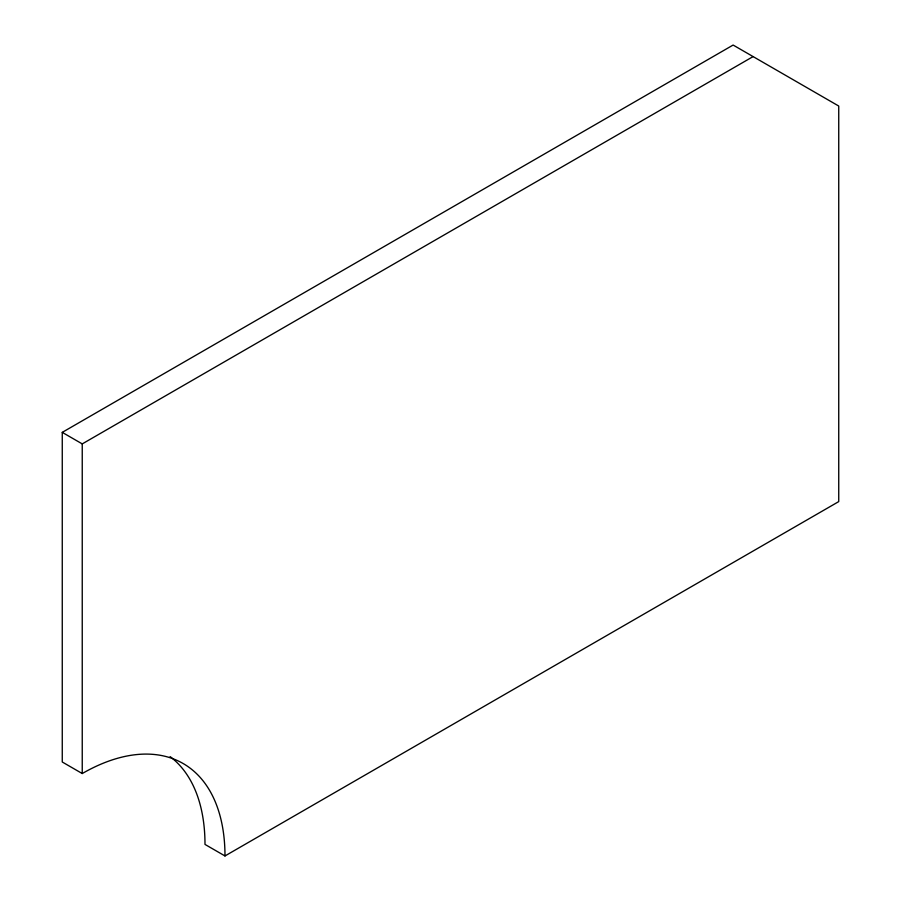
<?xml version="1.0" encoding="UTF-8"?>
<svg xmlns="http://www.w3.org/2000/svg" width="901" height="901" viewBox="0 0 901 901"><rect width="100%" height="100%" fill="white"/><g stroke="black" fill="none" stroke-linecap="round" stroke-linejoin="round"><path stroke-width="1.35" d="M224.98 855.95A201.858 116.544 -60 0 0 82.239 773.542L62.259 761.998L62.259 432.367L733.121 45.05L838.741 106.036L838.741 501.598L224.98 855.95L204.989 844.417A201.858 116.544 -60 0 0 170.131 756.603M62.259 432.367L82.239 443.9L753.101 56.583M82.239 443.9L82.239 773.542"/></g></svg>
